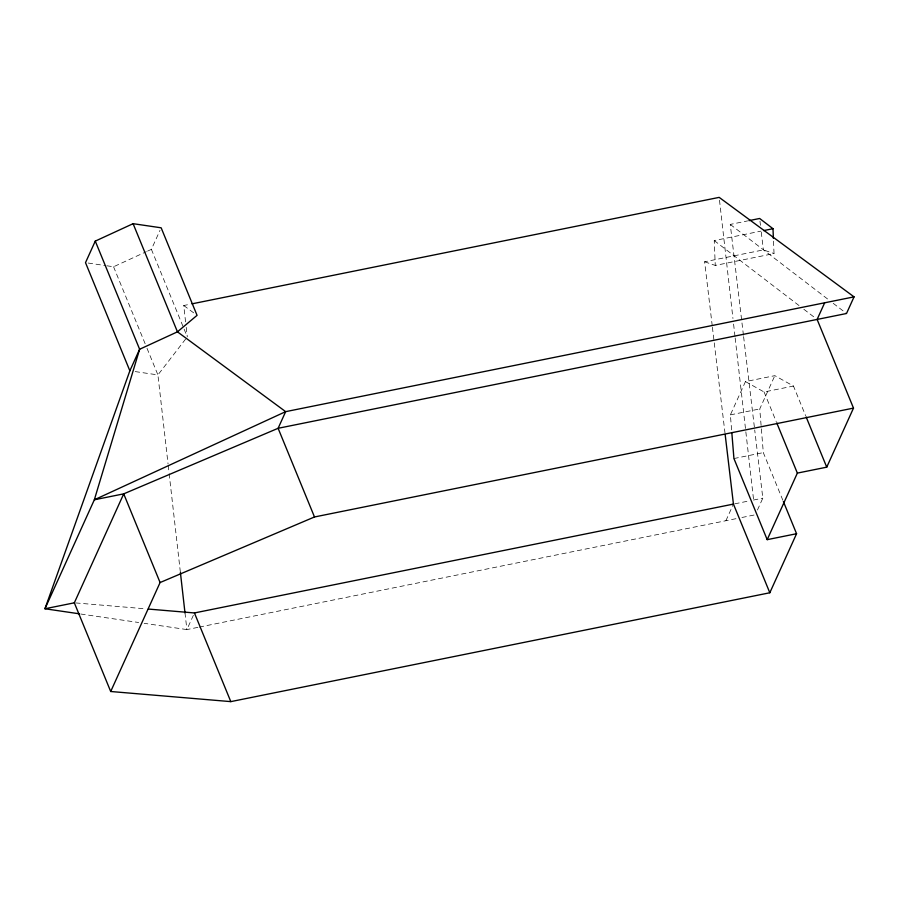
<?xml version="1.0" encoding="UTF-8"?>
<svg xmlns="http://www.w3.org/2000/svg" width="899" height="899" viewBox="0 0 899 899"><rect width="100%" height="100%" fill="white"/><g stroke="black" fill="none" stroke-linecap="round" stroke-linejoin="round"><path stroke-width="0.67" stroke-dasharray="4.5 3.37" d="M147.616 251.091L151.392 249.349L160.011 230.335M193.352 615.321L186.891 629.581L144.177 623.31M731.595 429.879L730.381 414.866L745.462 381.592L774.837 375.658L793.469 386.053L805.616 415.664M782.849 500.249L763.307 452.613L759.756 408.933L774.837 375.658M725.898 520.723L733.438 504.092M757.441 510.036L762.824 498.158L754.711 429.924M185.621 339.058L157.921 374.917L168.057 463.985M106.891 265.789L113.566 266.767L146.357 251.675M185.587 321.887L183.733 305.514L189.24 304.401M743.439 335.226L730.258 224.413L747.62 220.907M773.511 241.134L774.028 253.563L715.267 265.43L714.233 240.572L760.97 231.133M712.244 325.843L704.625 261.778L763.386 249.911L774.028 253.563M745.462 381.592L764.094 391.986L793.469 386.053M730.381 414.866L759.756 408.933M733.932 458.546L763.307 452.613M734.775 503.822L748.137 501.125M753.474 500.046L762.824 498.158M197.892 627.367L186.891 629.581L184.992 612.882M199.263 627.086L736.584 518.566M741.922 517.487L755.284 514.79M75.73 602.937L145.559 608.825M88.181 263.047L105.554 265.598M135.21 371.59L157.921 374.917L145.784 345.306M80.775 614.017L138.66 622.501M704.625 261.778L715.267 265.43M183.733 305.514L194.836 313.706M730.258 224.413L828.811 299.929M833.227 303.323L846.51 313.504M714.233 240.572L799.425 305.862M803.852 309.256L814.921 317.74M764.094 391.986L776.23 421.597M151.392 249.349L183.598 327.877M184.126 329.169L186.767 335.597M113.566 266.767L145.256 344.025M759.97 221.21L760.453 225.312M761.262 232.144L763.386 249.911M743.608 336.619L754.542 428.531M712.401 327.236L724.999 433.071M719.492 200.162L732.955 318.493M733.584 324.067L735.011 336.597M735.168 337.979L753.699 500.867M186.217 327.337L187.295 336.889M168.214 465.379L169.001 472.335M169.158 473.728L180.407 572.528"/><path stroke-width="1.35" d="M129.861 370.804L85.506 262.654L95.272 241.112L133.097 223.682L161.157 227.807L197.061 315.347L177.451 331.832L139.626 349.262L129.861 370.804L44.95 608.758L79.404 613.815M783.377 501.53L796.57 533.725L769.814 592.767L230.807 701.625L110.701 691.5L74.336 602.824L123.714 493.854L278.117 428.295L846.51 313.504L854.05 296.861L719.178 197.375L191.993 303.84M110.701 691.5L160.089 582.541L314.493 516.97L853.499 408.112L817.124 319.437L824.664 302.794M796.57 533.725L767.195 539.658L797.357 473.099L776.758 422.89M797.357 473.099L826.743 467.165L853.499 408.112M748.957 220.637L759.644 218.479L772.994 228.706L773.398 238.37M763.644 230.594L772.994 228.706M854.05 296.861L285.657 411.652L94.339 499.788L44.95 608.758L74.336 602.824M148.346 609.061L194.431 612.949L733.438 504.092L769.814 592.767M806.145 416.956L826.743 467.165M767.195 539.658L733.932 458.546L731.82 432.61M314.493 516.97L278.117 428.295L285.657 411.652L177.451 331.832L133.097 223.682M95.272 241.112L139.626 349.262L94.339 499.788L123.714 493.854L160.089 582.541M194.431 612.949L230.807 701.625M725.156 434.464L733.438 504.092M180.407 572.528L184.992 612.882"/></g></svg>
